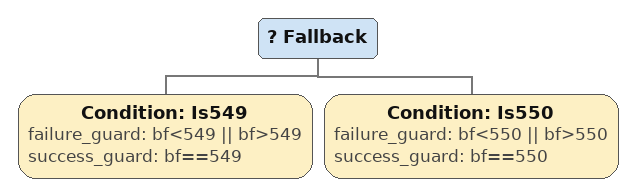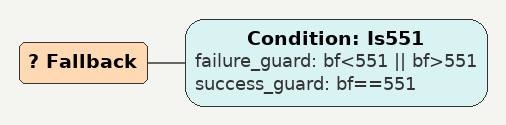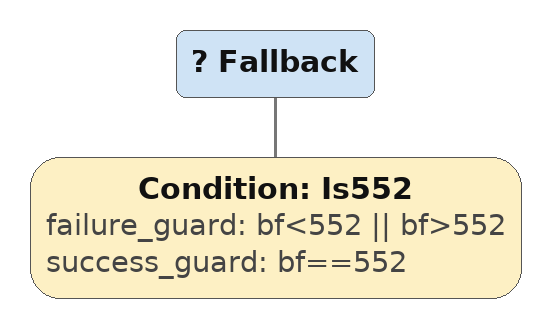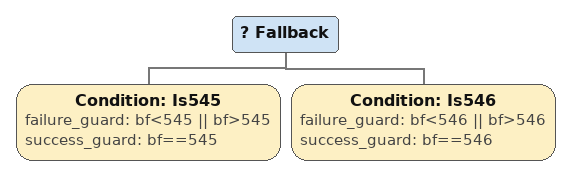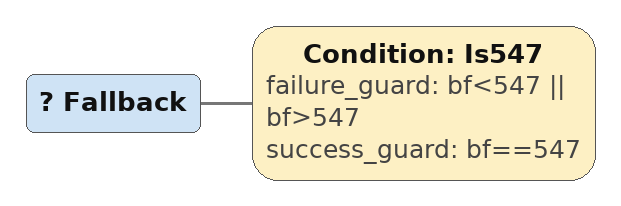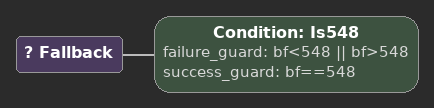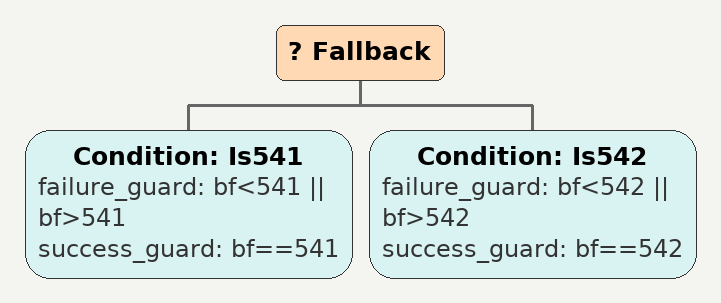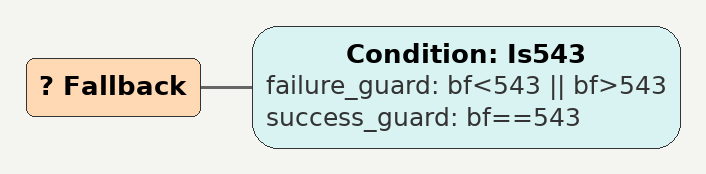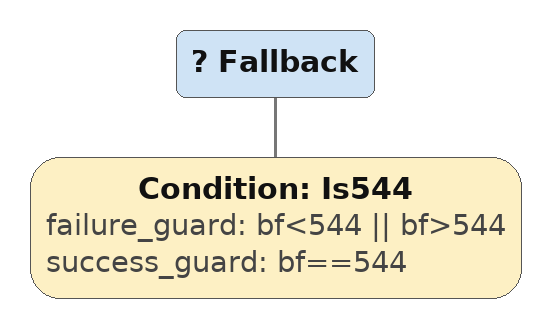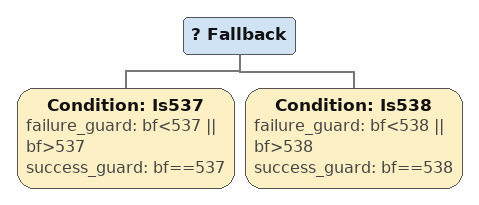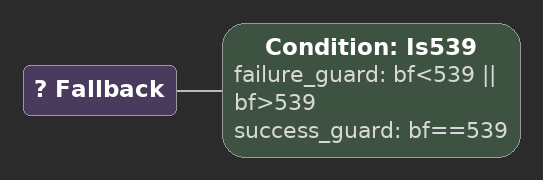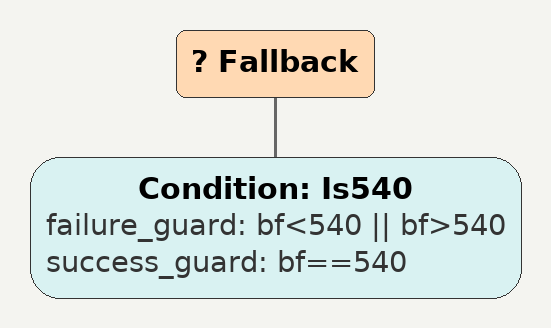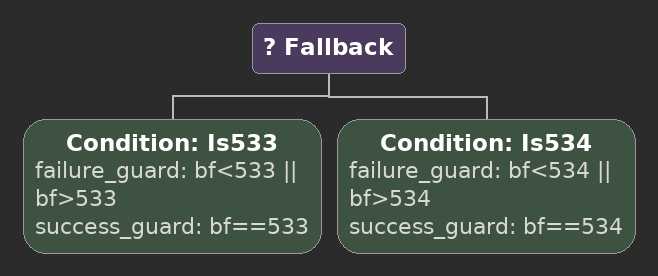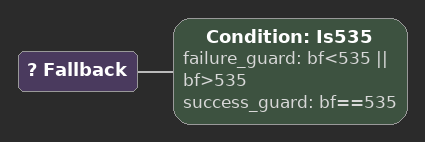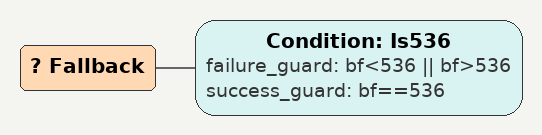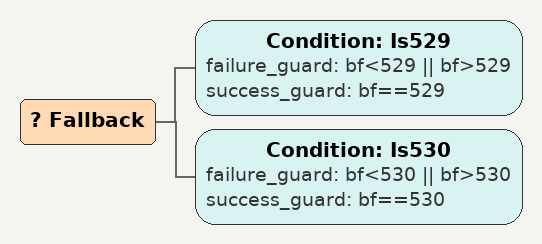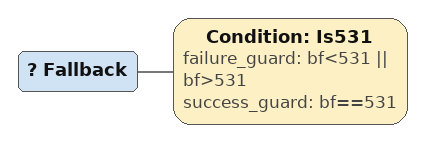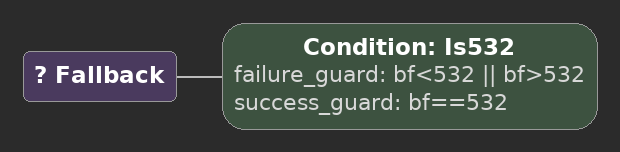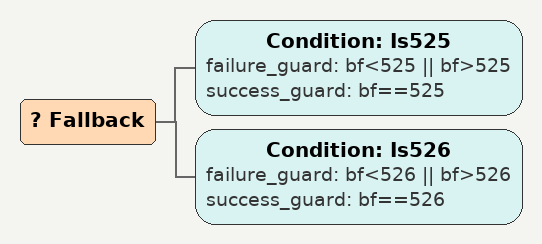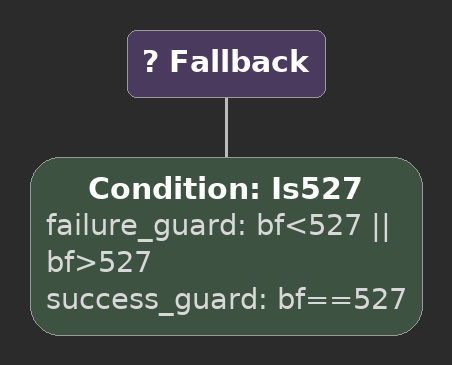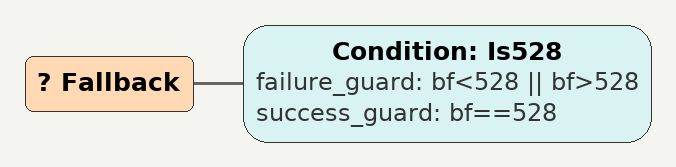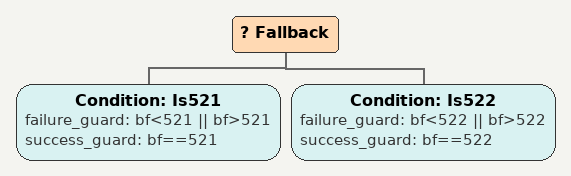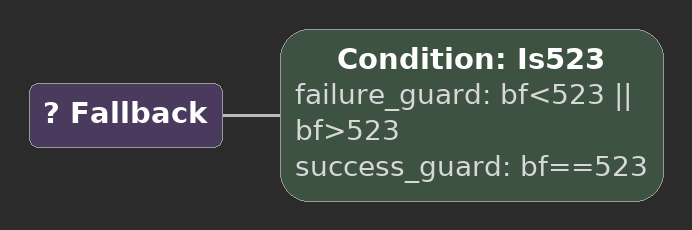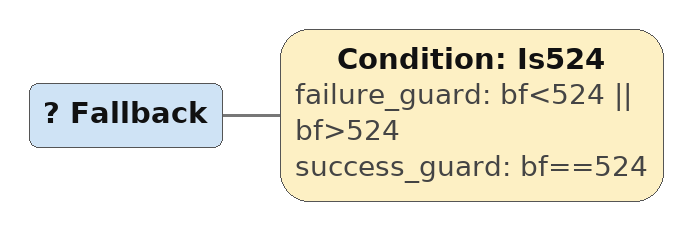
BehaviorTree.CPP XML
<Fallback>
    <Condition ID="Is549" failure_guard="bf&lt;549 || bf>549" success_guard="bf==549"/>
    <Condition ID="Is550" failure_guard="bf&lt;550 || bf>550" success_guard="bf==550"/>
        sequence548
        sequence
        children {
        } end_children
    } end_composite
</Fallback>

<Fallback>
    <Condition ID="Is551" failure_guard="bf&lt;551 || bf>551" success_guard="bf==551"/>
        sequence548
        sequence
        children {
        } end_children
    } end_composite
</Fallback>

<Fallback>
    <Condition ID="Is552" failure_guard="bf&lt;552 || bf>552" success_guard="bf==552"/>
        sequence548
        sequence
        children {
        } end_children
    } end_composite
</Fallback>

<Fallback>
    <Condition ID="Is545" failure_guard="bf&lt;545 || bf>545" success_guard="bf==545"/>
    <Condition ID="Is546" failure_guard="bf&lt;546 || bf>546" success_guard="bf==546"/>
        sequence544
        sequence
        children {
        } end_children
    } end_composite
</Fallback>

<Fallback>
    <Condition ID="Is547" failure_guard="bf&lt;547 || bf>547" success_guard="bf==547"/>
        sequence544
        sequence
        children {
        } end_children
    } end_composite
</Fallback>

<Fallback>
    <Condition ID="Is548" failure_guard="bf&lt;548 || bf>548" success_guard="bf==548"/>
        sequence544
        sequence
        children {
        } end_children
    } end_composite
</Fallback>

<Fallback>
    <Condition ID="Is541" failure_guard="bf&lt;541 || bf>541" success_guard="bf==541"/>
    <Condition ID="Is542" failure_guard="bf&lt;542 || bf>542" success_guard="bf==542"/>
        sequence540
        sequence
        children {
        } end_children
    } end_composite
</Fallback>

<Fallback>
    <Condition ID="Is543" failure_guard="bf&lt;543 || bf>543" success_guard="bf==543"/>
        sequence540
        sequence
        children {
        } end_children
    } end_composite
</Fallback>

<Fallback>
    <Condition ID="Is544" failure_guard="bf&lt;544 || bf>544" success_guard="bf==544"/>
        sequence540
        sequence
        children {
        } end_children
    } end_composite
</Fallback>

<Fallback>
    <Condition ID="Is537" failure_guard="bf&lt;537 || bf>537" success_guard="bf==537"/>
    <Condition ID="Is538" failure_guard="bf&lt;538 || bf>538" success_guard="bf==538"/>
        sequence536
        sequence
        children {
        } end_children
    } end_composite
</Fallback>

<Fallback>
    <Condition ID="Is539" failure_guard="bf&lt;539 || bf>539" success_guard="bf==539"/>
        sequence536
        sequence
        children {
        } end_children
    } end_composite
</Fallback>

<Fallback>
    <Condition ID="Is540" failure_guard="bf&lt;540 || bf>540" success_guard="bf==540"/>
        sequence536
        sequence
        children {
        } end_children
    } end_composite
</Fallback>

<Fallback>
    <Condition ID="Is533" failure_guard="bf&lt;533 || bf>533" success_guard="bf==533"/>
    <Condition ID="Is534" failure_guard="bf&lt;534 || bf>534" success_guard="bf==534"/>
        sequence532
        sequence
        children {
        } end_children
    } end_composite
</Fallback>

<Fallback>
    <Condition ID="Is535" failure_guard="bf&lt;535 || bf>535" success_guard="bf==535"/>
        sequence532
        sequence
        children {
        } end_children
    } end_composite
</Fallback>

<Fallback>
    <Condition ID="Is536" failure_guard="bf&lt;536 || bf>536" success_guard="bf==536"/>
        sequence532
        sequence
        children {
        } end_children
    } end_composite
</Fallback>

<Fallback>
    <Condition ID="Is529" failure_guard="bf&lt;529 || bf>529" success_guard="bf==529"/>
    <Condition ID="Is530" failure_guard="bf&lt;530 || bf>530" success_guard="bf==530"/>
        sequence528
        sequence
        children {
        } end_children
    } end_composite
</Fallback>

<Fallback>
    <Condition ID="Is531" failure_guard="bf&lt;531 || bf>531" success_guard="bf==531"/>
        sequence528
        sequence
        children {
        } end_children
    } end_composite
</Fallback>

<Fallback>
    <Condition ID="Is532" failure_guard="bf&lt;532 || bf>532" success_guard="bf==532"/>
        sequence528
        sequence
        children {
        } end_children
    } end_composite
</Fallback>

<Fallback>
    <Condition ID="Is525" failure_guard="bf&lt;525 || bf>525" success_guard="bf==525"/>
    <Condition ID="Is526" failure_guard="bf&lt;526 || bf>526" success_guard="bf==526"/>
        sequence524
        sequence
        children {
        } end_children
    } end_composite
</Fallback>

<Fallback>
    <Condition ID="Is527" failure_guard="bf&lt;527 || bf>527" success_guard="bf==527"/>
        sequence524
        sequence
        children {
        } end_children
    } end_composite
</Fallback>

<Fallback>
    <Condition ID="Is528" failure_guard="bf&lt;528 || bf>528" success_guard="bf==528"/>
        sequence524
        sequence
        children {
        } end_children
    } end_composite
</Fallback>

<Fallback>
    <Condition ID="Is521" failure_guard="bf&lt;521 || bf>521" success_guard="bf==521"/>
    <Condition ID="Is522" failure_guard="bf&lt;522 || bf>522" success_guard="bf==522"/>
        sequence520
        sequence
        children {
        } end_children
    } end_composite
</Fallback>

<Fallback>
    <Condition ID="Is523" failure_guard="bf&lt;523 || bf>523" success_guard="bf==523"/>
        sequence520
        sequence
        children {
        } end_children
    } end_composite
</Fallback>

<Fallback>
    <Condition ID="Is524" failure_guard="bf&lt;524 || bf>524" success_guard="bf==524"/>
        sequence520
        sequence
        children {
        } end_children
    } end_composite
</Fallback>
